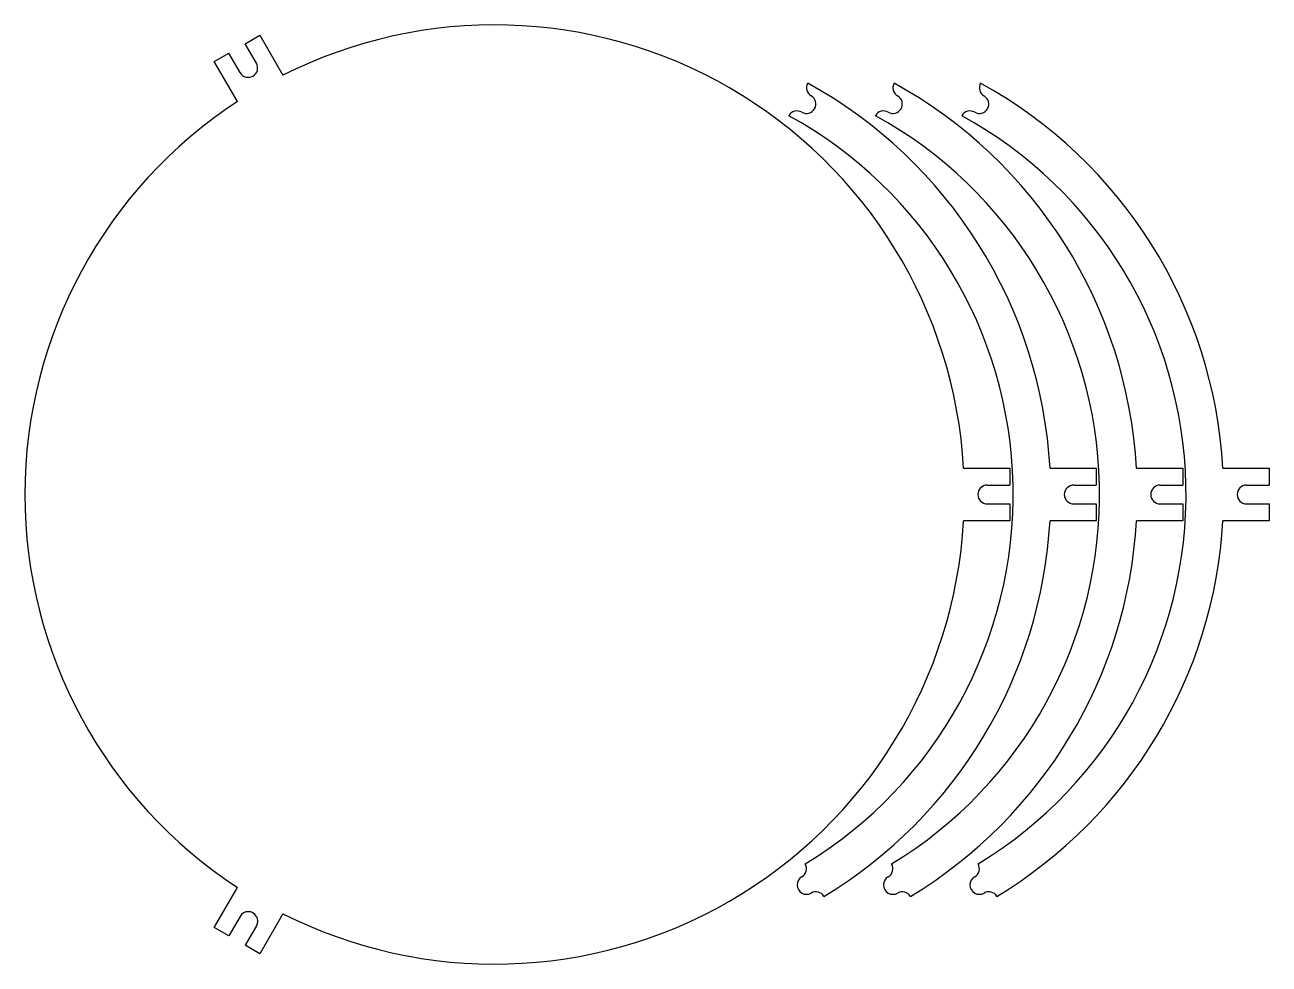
# Model space of a CAD drawing. Header units: millimetres. Extents: x 0 to 331, y 5 to 255.
import ezdxf

# ---------------------------------------------------------------- set-up
doc = ezdxf.new("R2010")
doc.units = ezdxf.units.MM
doc.layers.get('0').update_dxf_attribs({"linetype": 'CONTINUOUS', "lineweight": 25, "true_color": 0x000000})

msp = doc.modelspace()

# ---------------------------------------------------------------- linework, layer by layer
for p, q in [((58.61, 249.99), (62.51, 252.24)), ((62.51, 252.24), (68.66, 241.58)), ((61.61, 244.79), (58.61, 249.99)), ((50.38, 245.24), (54.28, 247.49)), ((56.54, 234.58), (50.38, 245.24)), ((57.28, 242.29), (54.28, 247.49)), ((249.8, 137), (262.11, 137)), ((262.11, 137), (262.11, 132.5)), ((272.8, 137), (285.11, 137)), ((285.11, 137), (285.11, 132.5)), ((295.8, 137), (308.11, 137)), ((308.11, 137), (308.11, 132.5)), ((318.8, 137), (331.11, 137)), ((331.11, 137), (331.11, 132.5)), ((256.11, 132.5), (262.11, 132.5)), ((279.11, 132.5), (285.11, 132.5)), ((302.11, 132.5), (308.11, 132.5)), ((325.11, 132.5), (331.11, 132.5)), ((256.11, 127.5), (262.11, 127.5)), ((262.11, 127.5), (262.11, 123)), ((279.11, 127.5), (285.11, 127.5)), ((285.11, 127.5), (285.11, 123)), ((302.11, 127.5), (308.11, 127.5)), ((308.11, 127.5), (308.11, 123)), ((325.11, 127.5), (331.11, 127.5)), ((331.11, 127.5), (331.11, 123)), ((262.11, 123), (249.8, 123)), ((285.11, 123), (272.8, 123)), ((308.11, 123), (295.8, 123)), ((331.11, 123), (318.8, 123)), ((50.38, 14.76), (56.54, 25.42)), ((57.28, 17.71), (54.28, 12.51)), ((68.66, 18.42), (62.51, 7.76)), ((54.28, 12.51), (50.38, 14.76)), ((61.61, 15.21), (58.61, 10.01)), ((62.51, 7.76), (58.61, 10.01))]:
    msp.add_line(p, q)
for centre, radius, start, end in [((125, 130), 125, 3.2102, 116.7898), ((59.45, 243.54), 2.5, 210, 30), ((210.5, 238.25), 2.5, 150.573, 240), ((148, 130), 125, 3.2102, 61.1459), ((233.5, 238.25), 2.5, 150.573, 240), ((171, 130), 125, 3.2102, 61.1459), ((256.5, 238.25), 2.5, 150.573, 240), ((194, 130), 125, 3.2102, 61.1459), ((208, 233.92), 2.5, 240, 60), ((231, 233.92), 2.5, 240, 60), ((254, 233.92), 2.5, 240, 60), ((125, 130), 125, 123.2102, 236.7898), ((205.5, 229.59), 2.5, 60, 150.6228), ((228.5, 229.59), 2.5, 60, 150.6228), ((251.5, 229.59), 2.5, 60, 150.6228), ((148, 130), 115, 301.2456, 61.2456), ((171, 130), 115, 301.2456, 61.2456), ((194, 130), 115, 301.2456, 61.2456), ((256.11, 130), 2.5, 90, 270), ((279.11, 130), 2.5, 90, 270), ((302.11, 130), 2.5, 90, 270), ((325.11, 130), 2.5, 90, 270), ((125, 130), 125, 243.2102, 356.7898), ((148, 130), 125, 301.1459, 356.7898), ((171, 130), 125, 301.1459, 356.7898), ((194, 130), 125, 301.1459, 356.7898), ((205.5, 30.41), 2.5, 300, 30.6228), ((228.5, 30.41), 2.5, 300, 30.6228), ((251.5, 30.41), 2.5, 300, 30.6228), ((208, 26.08), 2.5, 120, 300), ((231, 26.08), 2.5, 120, 300), ((254, 26.08), 2.5, 120, 300), ((210.5, 21.75), 2.5, 30.573, 120), ((233.5, 21.75), 2.5, 30.573, 120), ((256.5, 21.75), 2.5, 30.573, 120), ((59.45, 16.46), 2.5, 330, 150)]:
    msp.add_arc(centre, radius, start, end)

doc.saveas('drawing.dxf')
